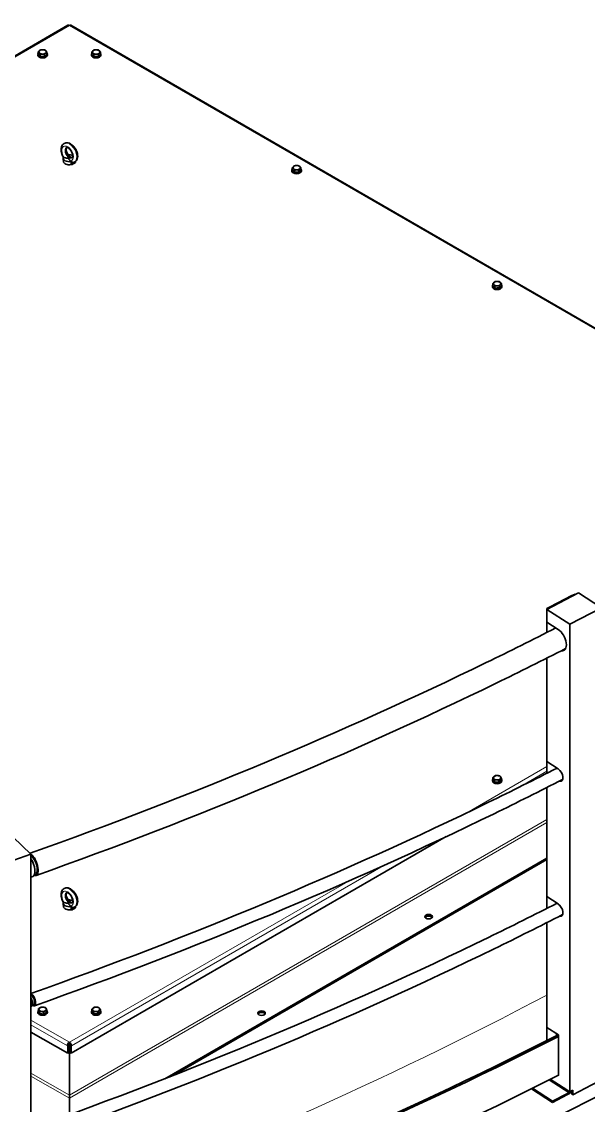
# Model space of a CAD drawing. Header units: millimetres. Extents: x 0 to 42050, y 0 to 29700.
# Drawn here: x 28221 to 28701, y 11190 to 12107 of the extents above; entities that cross this region are included whole.
import ezdxf

# ---------------------------------------------------------------- set-up
doc = ezdxf.new("R2010")
doc.units = ezdxf.units.MM
doc.header["$LTSCALE"] = 50
doc.layers.add('P_Cable Ducts (CD)', color=30, linetype='Continuous', lineweight=18, true_color=0xff7f00)
doc.layers.add('Visible', color=7, linetype='Continuous', lineweight=35)
doc.layers.add('Visible Narrow', color=7, linetype='Continuous', lineweight=18)

msp = doc.modelspace()

# ---------------------------------------------------------------- linework, layer by layer
at = {"layer": 'P_Cable Ducts (CD)'}
msp.add_ellipse((26533.74, 12641.74), major_axis=(-3134.57, 43.29), ratio=0.582576, start_param=2.150291, end_param=2.326745, dxfattribs=at)
at = {"layer": 'Visible'}
for p, q in [((28260.43, 12103.67), (27515.42, 11673.54)), ((28911.67, 11729.06), (28262.83, 12103.67)), ((28235, 12078.4), (28235, 12079.06)), ((28235.34, 12081.25), (28235.34, 12079.51)), ((28236.06, 12078.53), (28235.34, 12079.51)), ((28236.79, 12077.55), (28236.06, 12078.53)), ((28236.79, 12079.29), (28236.79, 12077.55)), ((28238.62, 12077.42), (28236.79, 12077.55)), ((28240.46, 12077.29), (28238.62, 12077.42)), ((28240.46, 12079.04), (28240.46, 12077.29)), ((28241.56, 12078.14), (28240.46, 12077.29)), ((28242.67, 12079), (28241.56, 12078.14)), ((28242.67, 12080.74), (28242.67, 12079)), ((28243, 12078.4), (28243, 12079.06)), ((28280.26, 12078.4), (28280.26, 12079.06)), ((28280.56, 12080.98), (28280.56, 12079.23)), ((28281.5, 12078.31), (28280.56, 12079.23)), ((28282.44, 12077.39), (28281.5, 12078.31)), ((28282.44, 12079.14), (28282.44, 12077.39)), ((28284.29, 12077.4), (28282.44, 12077.39)), ((28286.14, 12077.41), (28284.29, 12077.4)), ((28286.14, 12079.16), (28286.14, 12077.41)), ((28287.05, 12078.34), (28286.14, 12077.41)), ((28287.95, 12079.27), (28287.05, 12078.34)), ((28287.95, 12081.02), (28287.95, 12079.27)), ((28288.26, 12078.4), (28288.26, 12079.06)), ((28257.17, 12003.75), (28257.1, 12003.71)), ((28256.47, 11993.08), (28256.4, 11989.65)), ((28262.57, 11992.19), (28262.57, 11992.19)), ((28256.63, 11989.52), (28256.4, 11989.65)), ((28256.63, 11991.2), (28256.63, 11988.59)), ((28263.47, 11985.57), (28263.04, 11985.82)), ((28263.47, 11985.57), (28263.54, 11989)), ((28263.47, 11985.57), (28266.86, 11987.53)), ((28266.34, 11988.26), (28265.92, 11988.02)), ((28266.86, 11987.53), (28266.84, 11988.6)), ((28450.27, 11983), (28450.27, 11981.25)), ((28457.66, 11983.04), (28457.66, 11981.29)), ((28449.97, 11980.42), (28449.97, 11981.08)), ((28451.21, 11980.33), (28450.27, 11981.25)), ((28452.15, 11979.41), (28451.21, 11980.33)), ((28452.15, 11981.16), (28452.15, 11979.41)), ((28454, 11979.43), (28452.15, 11979.41)), ((28455.84, 11979.44), (28454, 11979.43)), ((28455.84, 11981.18), (28455.84, 11979.44)), ((28456.75, 11980.36), (28455.84, 11979.44)), ((28457.66, 11981.29), (28456.75, 11980.36)), ((28457.97, 11980.42), (28457.97, 11981.08)), ((28619.67, 11882.44), (28619.67, 11883.1)), ((28619.98, 11885.02), (28619.98, 11883.27)), ((28620.91, 11882.35), (28619.98, 11883.27)), ((28621.85, 11881.44), (28620.91, 11882.35)), ((28621.85, 11883.18), (28621.85, 11881.44)), ((28623.7, 11881.45), (28621.85, 11881.44)), ((28625.55, 11881.46), (28623.7, 11881.45)), ((28625.55, 11883.2), (28625.55, 11881.46)), ((28626.46, 11882.38), (28625.55, 11881.46)), ((28627.37, 11883.31), (28626.46, 11882.38)), ((28627.37, 11885.06), (28627.37, 11883.31)), ((28627.67, 11882.44), (28627.67, 11883.1)), ((28665.64, 11609.59), (28692.48, 11623.43)), ((28686.98, 11621.16), (28668.48, 11611.62)), ((28686.98, 11621.16), (28689.66, 11622.55)), ((28690.15, 11622.23), (28689.66, 11622.55)), ((28692.48, 11623.43), (28711.94, 11610.86)), ((28665.64, 11609.59), (28685.09, 11597.01)), ((28665.64, 11598.81), (28665.64, 11609.59)), ((28668.48, 11611.62), (28665.8, 11610.24)), ((28666.29, 11609.92), (28665.8, 11610.24)), ((28665.8, 11610.24), (28665.8, 11609.67)), ((28711.94, 11610.86), (28685.09, 11597.01)), ((28665.64, 11598.81), (28675.37, 11592.52)), ((28665.8, 11598.71), (28665.8, 11590.04)), ((28685.09, 11201.5), (28685.09, 11597.01)), ((28665.64, 11480.91), (28665.64, 11568.3)), ((28665.64, 11480.91), (28675.37, 11474.62)), ((28665.8, 11480.8), (28665.8, 11471.19)), ((28665.64, 11471.11), (28666.53, 11471.57)), ((28665.64, 11470.85), (28665.64, 11471.11)), ((28665.86, 11470.96), (28665.64, 11471.11)), ((28666.53, 11471.57), (28666.77, 11471.42)), ((28619.67, 11464.4), (28619.67, 11465.05)), ((28620, 11467.25), (28620, 11465.5)), ((28620.73, 11464.52), (28620, 11465.5)), ((28621.45, 11463.54), (28620.73, 11464.52)), ((28621.45, 11465.29), (28621.45, 11463.54)), ((28623.29, 11463.41), (28621.45, 11463.54)), ((28625.12, 11463.28), (28623.29, 11463.41)), ((28625.12, 11465.03), (28625.12, 11463.28)), ((28626.23, 11464.14), (28625.12, 11463.28)), ((28627.34, 11464.99), (28626.23, 11464.14)), ((28627.34, 11466.74), (28627.34, 11464.99)), ((28627.67, 11464.4), (28627.67, 11465.05)), ((28665.64, 11366.6), (28665.64, 11458.79)), ((28214.04, 11416.99), (28229.13, 11402.56)), ((28580.53, 11417.28), (28263.08, 11234)), ((28229.13, 11402.56), (28198.31, 11391.82)), ((28229.13, 11007.05), (28229.13, 11402.56)), ((28342.34, 11212.48), (28665.64, 11399.14)), ((28349.35, 11215.22), (28665.64, 11397.83)), ((28233.73, 11386.48), (28233.49, 11386.16)), ((28233.38, 11386.02), (28233.58, 11386.09)), ((28257.1, 11373.37), (28257.17, 11373.42)), ((28256.4, 11359.31), (28256.47, 11362.75)), ((28256.63, 11359.18), (28256.4, 11359.31)), ((28256.63, 11360.87), (28256.63, 11358.25)), ((28262.57, 11361.85), (28262.57, 11361.85)), ((28665.64, 11366.6), (28675.37, 11360.31)), ((28665.8, 11366.49), (28665.8, 11356.88)), ((28263.47, 11355.23), (28263.04, 11355.48)), ((28263.47, 11355.23), (28263.54, 11358.66)), ((28263.47, 11355.23), (28266.86, 11357.19)), ((28265.92, 11357.69), (28266.34, 11357.93)), ((28266.84, 11358.27), (28266.86, 11357.19)), ((28665.64, 11356.8), (28666.53, 11357.26)), ((28665.86, 11356.65), (28665.64, 11356.8)), ((28665.64, 11356.54), (28665.64, 11356.8)), ((28666.53, 11357.26), (28666.77, 11357.11)), ((28665.64, 11255.88), (28665.64, 11344.48)), ((28229.13, 11283.36), (28229.18, 11283.38)), ((28229.2, 11283.27), (28229.13, 11283.28)), ((28231.94, 11275.56), (28231.48, 11275.05)), ((28231.78, 11275.39), (28231.99, 11275.46)), ((28235, 11268.44), (28235, 11269.09)), ((28235.47, 11271.66), (28235.47, 11269.92)), ((28235.89, 11268.88), (28235.47, 11269.92)), ((28236.3, 11267.84), (28235.89, 11268.88)), ((28236.3, 11269.58), (28236.3, 11267.84)), ((28238.06, 11267.52), (28236.3, 11267.84)), ((28239.83, 11267.21), (28238.06, 11267.52)), ((28239.83, 11268.95), (28239.83, 11267.21)), ((28241.18, 11267.93), (28239.83, 11267.21)), ((28242.54, 11268.66), (28241.18, 11267.93)), ((28242.54, 11270.41), (28242.54, 11268.66)), ((28243, 11268.44), (28243, 11269.09)), ((28280.26, 11268.44), (28280.26, 11269.09)), ((28280.59, 11271.29), (28280.59, 11269.54)), ((28281.32, 11268.56), (28280.59, 11269.54)), ((28282.04, 11267.58), (28281.32, 11268.56)), ((28282.04, 11269.33), (28282.04, 11267.58)), ((28283.88, 11267.45), (28282.04, 11267.58)), ((28285.71, 11267.33), (28283.88, 11267.45)), ((28285.71, 11269.07), (28285.71, 11267.33)), ((28286.82, 11268.18), (28285.71, 11267.33)), ((28287.93, 11269.03), (28286.82, 11268.18)), ((28287.93, 11270.78), (28287.93, 11269.03)), ((28288.26, 11268.44), (28288.26, 11269.09)), ((28260.18, 11234), (28229.13, 11251.93)), ((28665.64, 11255.88), (28675.5, 11249.51)), ((28665.8, 11255.78), (28665.8, 11244.83)), ((28673.79, 11248.89), (28673.79, 11250.61)), ((28674.69, 11250.03), (28674.69, 11249.35)), ((28675.5, 11249.51), (28675.5, 11215.22)), ((28260.78, 11240.84), (28259.94, 11240.35)), ((28259.94, 11240.35), (28260.18, 11240.21)), ((28261.03, 11240.7), (28260.18, 11240.21)), ((28260.18, 11240.21), (28260.18, 11234)), ((28260.78, 11240.84), (28261.03, 11240.7)), ((28261.03, 11240.7), (28261.03, 11234.49)), ((28261.63, 11241.65), (28261.19, 11241.91)), ((28261.63, 11242.31), (28261.63, 11243.29)), ((28261.63, 11242.31), (28261.63, 11241.65)), ((28261.63, 11241.65), (28261.63, 11242.31)), ((28262.08, 11241.91), (28261.63, 11241.65)), ((28261.63, 11241.66), (28261.63, 11198.54)), ((28261.64, 11198.54), (28261.64, 11241.66)), ((28262.48, 11240.84), (28262.23, 11240.7)), ((28262.23, 11240.7), (28262.23, 11234.49)), ((28262.23, 11240.7), (28263.08, 11240.21)), ((28262.48, 11240.84), (28263.33, 11240.35)), ((28263.08, 11240.21), (28263.33, 11240.35)), ((28263.08, 11234), (28263.08, 11240.21)), ((28261.03, 11234.49), (28260.18, 11234)), ((28262.23, 11234.49), (28263.08, 11234)), ((28682.7, 11203.05), (28668.7, 11212.1)), ((28675.5, 11215.22), (28675.2, 11215.41)), ((28652.63, 11204), (28670.43, 11192.5)), ((28653.49, 11204.43), (28670.43, 11193.48)), ((28667.65, 11211.57), (28684.45, 11200.71)), ((28682.7, 11203.05), (28685.09, 11201.5)), ((28687.78, 11198.97), (28709.25, 11210.05)), ((28261.63, 11195.93), (28261.63, 11182.02)), ((28261.63, 11182.02), (28261.64, 11195.93)), ((28670.43, 11193.48), (28682.66, 11199.79)), ((28670.43, 11192.5), (28682.66, 11198.81)), ((28682.66, 11199.79), (28684.45, 11200.71)), ((28682.66, 11198.81), (28685.35, 11200.19)), ((28684.45, 11201.92), (28684.45, 11200.71)), ((28687.78, 11202.89), (28685.09, 11201.5)), ((28685.35, 11201.63), (28685.35, 11200.19)), ((28686.98, 11202.48), (28686.98, 11199.49)), ((28687.78, 11198.97), (28686.98, 11199.49)), ((28687.78, 11202.89), (28687.78, 11198.97)), ((28670.43, 11193.48), (28670.43, 11192.5))]:
    msp.add_line(p, q, dxfattribs=at)
at = {"layer": 'Visible', "color": 9, "true_color": 0xc0c0c0}
for centre, major_axis, start_param, end_param in [((26536.67, 12505.05), (-3300, 0), 6.086634, 9.623125), ((26536.67, 12505.05), (3260, 0), 4.917913, 6.283185), ((26536.67, 12601.39), (3260, 0), 5.324236, 5.671338)]:
    msp.add_ellipse(centre, major_axis=major_axis, ratio=0.57735, start_param=start_param, end_param=end_param, dxfattribs=at)
at = {"layer": 'Visible'}
for centre, major_axis, ratio, start_param, end_param in [((28261.63, 12101.59), (-1.2, 2.08), 0.57735, 5.497787, 6.283185), ((28261.63, 12101.59), (1.2, 2.08), 0.57735, 0, 0.785398), ((28239, 12081.15), (3.2, 0), 0.57735, 1.450713, 2.49791), ((28239, 12079.06), (4, 0), 0.57735, 2.731561, 6.693217), ((28239, 12078.4), (4, 0), 0.57735, 3.141593, 6.283185), ((28239, 12081.15), (-3.2, 0), 0.57735, 5.639503, 6.6867), ((28239, 12079.06), (-3.2, 0), 0.57735, 0.113896, 0.693134), ((28239, 12081.15), (-3.2, 0), 0.57735, 0.403515, 1.450713), ((28239, 12079.06), (-3.2, 0), 0.57735, 0.987671, 1.913755), ((28239, 12081.15), (-3.2, 0), 0.57735, 1.450713, 2.49791), ((28239, 12081.15), (3.2, 0), 0.57735, 0.403515, 1.450713), ((28239, 12079.06), (3.2, 0), 0.57735, 5.280777, 5.998228), ((28239, 12081.15), (3.2, 0), 0.57735, 5.639503, 6.6867), ((28284.26, 12079.06), (4, 0), 0.57735, 2.748474, 6.676304), ((28284.26, 12078.4), (4, 0), 0.57735, 3.141593, 6.283185), ((28284.26, 12081.15), (-3.2, 0), 0.57735, 5.769052, 6.816249), ((28284.26, 12079.06), (-3.2, 0), 0.57735, 0.203242, 0.862886), ((28284.26, 12081.15), (3.2, 0), 0.57735, 1.580262, 2.627459), ((28284.26, 12081.15), (-3.2, 0), 0.57735, 0.533064, 1.580262), ((28284.26, 12079.06), (-3.2, 0), 0.57735, 1.115523, 2.045), ((28284.26, 12081.15), (3.2, 0), 0.57735, 0.533064, 1.580262), ((28284.26, 12081.15), (-3.2, 0), 0.57735, 1.580262, 2.627459), ((28284.26, 12079.06), (3.2, 0), 0.57735, 5.444641, 6.093462), ((28284.26, 12081.15), (3.2, 0), 0.57735, 5.769052, 6.816249), ((28261.63, 11991.2), (-5, 0), 0.57735, 5.980321, 8.156846), ((28261.63, 11991.2), (5, 0), 0.57735, 0.97411, 1.747249), ((28261.63, 11988.59), (-5, 0), 0.57735, 0, 1.85554), ((28261.63, 12067.09), (-3.49, -165.61), 0.021601, 1.058271, 1.076392), ((28453.97, 11983.17), (-3.2, 0), 0.57735, 5.769052, 6.816249), ((28453.97, 11983.17), (3.2, 0), 0.57735, 1.580262, 2.627459), ((28453.97, 11983.17), (-3.2, 0), 0.57735, 0.533064, 1.580262), ((28453.97, 11983.17), (3.2, 0), 0.57735, 0.533064, 1.580262), ((28453.97, 11983.17), (-3.2, 0), 0.57735, 1.580262, 2.627459), ((28453.97, 11983.17), (3.2, 0), 0.57735, 5.769052, 6.816249), ((28453.97, 11981.08), (4, 0), 0.57735, 2.748474, 6.676304), ((28453.97, 11980.42), (4, 0), 0.57735, 3.141593, 6.283185), ((28453.97, 11981.08), (-3.2, 0), 0.57735, 0.203242, 0.862886), ((28453.97, 11981.08), (-3.2, 0), 0.57735, 1.115523, 2.045), ((28453.97, 11981.08), (3.2, 0), 0.57735, 5.444641, 6.093462), ((28623.67, 11883.1), (4, 0), 0.57735, 2.748474, 6.676304), ((28623.67, 11882.44), (4, 0), 0.57735, 3.141593, 6.283185), ((28623.67, 11885.19), (-3.2, 0), 0.57735, 5.769052, 6.816249), ((28623.67, 11883.1), (-3.2, 0), 0.57735, 0.203242, 0.862886), ((28623.67, 11885.19), (3.2, 0), 0.57735, 1.580262, 2.627459), ((28623.67, 11885.19), (-3.2, 0), 0.57735, 0.533064, 1.580262), ((28623.67, 11883.1), (-3.2, 0), 0.57735, 1.115523, 2.045), ((28623.67, 11885.19), (3.2, 0), 0.57735, 0.533064, 1.580262), ((28623.67, 11885.19), (-3.2, 0), 0.57735, 1.580262, 2.627459), ((28623.67, 11883.1), (3.2, 0), 0.57735, 5.444641, 6.093462), ((28623.67, 11885.19), (3.2, 0), 0.57735, 5.769052, 6.816249), ((28677.39, 11584.46), (-4.77, 9.24), 0.544024, 6.174625, 6.458523), ((28678.29, 11584.92), (-4.77, 9.24), 0.544024, 0.089099, 0.177578), ((28675.37, 11584.03), (4.77, -9.24), 0.544024, 5.892211, 8.665933), ((28676.26, 11584.49), (4.77, -9.24), 0.544024, 5.8935, 6.194086), ((28677.39, 11584.46), (4.77, -9.24), 0.544024, 5.772215, 5.897337), ((28678.29, 11584.92), (4.77, -9.24), 0.544024, 5.773135, 5.91395), ((28623.67, 11467.14), (3.2, 0), 0.57735, 1.450713, 2.49791), ((28623.67, 11467.14), (3.2, 0), 0.57735, 0.403515, 1.450713), ((28677.39, 11470.15), (-2.75, 5.33), 0.544024, 0.109295, 0.118392), ((28675.37, 11469.72), (2.75, -5.33), 0.544024, 5.809197, 8.665933), ((28623.67, 11465.05), (4, 0), 0.57735, 2.731561, 6.693217), ((28623.67, 11464.4), (4, 0), 0.57735, 3.141593, 6.283185), ((28623.67, 11467.14), (-3.2, 0), 0.57735, 5.639503, 6.6867), ((28623.67, 11465.05), (-3.2, 0), 0.57735, 0.113896, 0.693134), ((28623.67, 11467.14), (-3.2, 0), 0.57735, 0.403515, 1.450713), ((28623.67, 11465.05), (-3.2, 0), 0.57735, 0.987671, 1.913755), ((28623.67, 11467.14), (-3.2, 0), 0.57735, 1.450713, 2.49791), ((28623.67, 11465.05), (3.2, 0), 0.57735, 5.280777, 5.998228), ((28623.67, 11467.14), (3.2, 0), 0.57735, 5.639503, 6.6867), ((28676.26, 11470.18), (2.75, -5.33), 0.544024, 5.810989, 6.128333), ((28677.39, 11470.15), (-2.75, 5.33), 0.544024, 2.496791, 2.678527), ((28678.29, 11470.61), (2.75, -5.33), 0.544024, 5.639612, 5.703528), ((28230.18, 11393.59), (3.24, -9.1), 0.428094, 5.924777, 8.940054), ((28230.18, 11393.59), (2.8, -7.88), 0.428094, 0.061116, 2.689854), ((28230.18, 11393.59), (2.74, -7.73), 0.427793, 0.278145, 2.694966), ((28227.45, 11392.62), (3.23, -9.1), 0.427405, 0, 2.110519), ((28261.63, 11360.87), (-5, 0), 0.57735, 5.980321, 8.156846), ((28261.63, 11360.87), (5, 0), 0.57735, 0.97411, 1.747249), ((28677.39, 11355.84), (-2.75, 5.33), 0.544024, 0.109295, 0.118392), ((28675.37, 11355.41), (2.75, -5.33), 0.544024, 5.809197, 8.665933), ((28261.63, 11358.25), (-5, 0), 0.57735, 0, 1.85554), ((28261.63, 11436.76), (3.49, 165.61), 0.021601, 4.199864, 4.217985), ((28565.69, 11348.29), (3.2, 0), 0.57735, 0.361367, 2.780226), ((28676.26, 11355.87), (2.75, -5.33), 0.544024, 5.810989, 6.128333), ((28677.39, 11355.84), (-2.75, 5.33), 0.544024, 2.496791, 2.678527), ((28678.29, 11356.3), (2.75, -5.33), 0.544024, 5.639612, 5.703528), ((28230.18, 11279.28), (1.8, -5.07), 0.428094, 5.77304, 9.112156), ((28230.18, 11279.28), (-1.45, 4.07), 0.428094, 3.135733, 6.070853), ((28227.45, 11278.31), (1.8, -5.07), 0.427405, 0, 1.810341), ((28230.18, 11279.28), (-1.41, 3.96), 0.427793, 3.372683, 6.052095), ((28239, 11269.09), (4, 0), 0.57735, 2.652608, 6.77217), ((28239, 11268.44), (4, 0), 0.57735, 3.141593, 6.283185), ((28239, 11271.18), (-3.2, 0), 0.57735, 5.460718, 6.507915), ((28239, 11269.09), (-3.2, 0), 0.57735, 0.006878, 0.442582), ((28239, 11271.18), (-3.2, 0), 0.57735, 0.22473, 1.271927), ((28239, 11269.09), (-3.2, 0), 0.57735, 0.817781, 1.726074), ((28239, 11271.18), (3.2, 0), 0.57735, 1.271927, 2.319125), ((28239, 11271.18), (-3.2, 0), 0.57735, 1.271927, 2.319125), ((28239, 11271.18), (3.2, 0), 0.57735, 0.22473, 1.271927), ((28239, 11269.09), (-3.2, 0), 0.57735, 1.922246, 2.716004), ((28239, 11271.18), (3.2, 0), 0.57735, 5.460718, 6.507915), ((28284.26, 11269.09), (4, 0), 0.57735, 2.731561, 6.693217), ((28284.26, 11268.44), (4, 0), 0.57735, 3.141593, 6.283185), ((28284.26, 11271.18), (-3.2, 0), 0.57735, 5.639503, 6.6867), ((28284.26, 11269.09), (-3.2, 0), 0.57735, 0.113896, 0.693134), ((28284.26, 11271.18), (-3.2, 0), 0.57735, 0.403515, 1.450713), ((28284.26, 11271.18), (3.2, 0), 0.57735, 1.450713, 2.49791), ((28284.26, 11269.09), (-3.2, 0), 0.57735, 0.987671, 1.913755), ((28284.26, 11271.18), (-3.2, 0), 0.57735, 1.450713, 2.49791), ((28284.26, 11271.18), (3.2, 0), 0.57735, 0.403515, 1.450713), ((28284.26, 11269.09), (3.2, 0), 0.57735, 5.280777, 5.998228), ((28284.26, 11271.18), (3.2, 0), 0.57735, 5.639503, 6.6867), ((28424.27, 11266.64), (3.2, 0), 0.57735, 0.361367, 2.780226), ((26536.67, 12645.48), (3227.8, 0), 0.57735, 5.266401, 5.436619), ((26536.67, 12645.48), (3229.8, 0), 0.57735, 5.266401, 5.436163), ((28261.63, 11241.33), (-1.2, -2.08), 0.57735, 3.926991, 5.497787), ((28261.63, 11241.33), (-0.6, -1.04), 0.57735, 3.926991, 5.497787), ((28261.63, 11241.33), (-1.2, 2.08), 0.57735, 3.926991, 5.497787), ((28261.63, 11241.33), (0.6, -1.04), 0.57735, 0.785398, 2.356194), ((26536.67, 12612.82), (3229.8, 0), 0.57735, 5.266401, 5.436163), ((28261.63, 11197.23), (0, -1.85), 0.000098, 3.927036, 5.497833), ((28261.64, 11197.23), (0, 1.85), 0.000098, 3.926934, 5.497731)]:
    msp.add_ellipse(centre, major_axis=major_axis, ratio=ratio, start_param=start_param, end_param=end_param, dxfattribs=at)
for centre in [(28565.69, 11349.6), (28424.27, 11267.95)]:
    msp.add_ellipse(centre, major_axis=(3.2, 0), ratio=0.57735, dxfattribs=at)
for points, weights in [([(28239.39, 12082.98), (28238.54, 12083.04), (28237.55, 12082.96)], [1, 1.03814443452, 1.0003653387]), ([(28236.45, 12082.26), (28235.93, 12081.86), (28235.34, 12081.25)], [1, 1.03814443452, 1.0003653387]), ([(28235.34, 12081.25), (28235.73, 12080.88), (28236.06, 12080.42)], [1.0003653387, 1.03814443452, 1]), ([(28236.06, 12080.42), (28236.4, 12079.97), (28236.79, 12079.29)], [1, 1.03814443452, 1.0003653387]), ([(28237.55, 12082.96), (28236.96, 12082.65), (28236.45, 12082.26)], [1.0003653387, 1.03814443452, 1]), ([(28236.79, 12079.29), (28237.77, 12079.37), (28238.62, 12079.31)], [1.0003653387, 1.03814443452, 1]), ([(28238.62, 12079.31), (28239.47, 12079.25), (28240.46, 12079.04)], [1, 1.03814443452, 1.0003653387]), ([(28241.22, 12082.71), (28240.24, 12082.92), (28239.39, 12082.98)], [1.0003653387, 1.03814443452, 1]), ([(28240.46, 12079.04), (28241.05, 12079.64), (28241.56, 12080.04)], [1.0003653387, 1.03814443452, 1]), ([(28241.95, 12081.87), (28241.61, 12082.33), (28241.22, 12082.71)], [1, 1.03814443452, 1.0003653387]), ([(28241.56, 12080.04), (28242.08, 12080.43), (28242.67, 12080.74)], [1, 1.03814443452, 1.0003653387]), ([(28242.67, 12080.74), (28242.28, 12081.42), (28241.95, 12081.87)], [1.0003653387, 1.03814443452, 1]), ([(28281.47, 12082.05), (28281.05, 12081.62), (28280.56, 12080.98)], [1, 1.03814443452, 1.0003653387]), ([(28280.56, 12080.98), (28281.07, 12080.63), (28281.5, 12080.21)], [1.0003653387, 1.03814443452, 1]), ([(28282.38, 12082.84), (28281.9, 12082.49), (28281.47, 12082.05)], [1.0003653387, 1.03814443452, 1]), ([(28281.5, 12080.21), (28281.94, 12079.78), (28282.44, 12079.14)], [1, 1.03814443452, 1.0003653387]), ([(28284.23, 12082.99), (28283.37, 12082.99), (28282.38, 12082.84)], [1, 1.03814443452, 1.0003653387]), ([(28282.44, 12079.14), (28283.43, 12079.29), (28284.29, 12079.3)], [1.0003653387, 1.03814443452, 1]), ([(28286.08, 12082.86), (28285.09, 12083), (28284.23, 12082.99)], [1.0003653387, 1.03814443452, 1]), ([(28284.29, 12079.3), (28285.15, 12079.3), (28286.14, 12079.16)], [1, 1.03814443452, 1.0003653387]), ([(28287.02, 12082.09), (28286.58, 12082.51), (28286.08, 12082.86)], [1, 1.03814443452, 1.0003653387]), ([(28286.14, 12079.16), (28286.62, 12079.81), (28287.05, 12080.24)], [1.0003653387, 1.03814443452, 1]), ([(28287.95, 12081.02), (28287.45, 12081.66), (28287.02, 12082.09)], [1.0003653387, 1.03814443452, 1]), ([(28287.05, 12080.24), (28287.47, 12080.67), (28287.95, 12081.02)], [1, 1.03814443452, 1.0003653387]), ([(28256.86, 11992.06), (28257.04, 11991.99), (28257.21, 11991.92)], [1, 1.03210525676, 1.06244661735]), ([(28262.78, 11988.7), (28262.94, 11988.58), (28263.12, 11988.45)], [1.06244661735, 1.03210525676, 1]), ([(28451.18, 11984.08), (28450.76, 11983.64), (28450.27, 11983)], [1, 1.03814443452, 1.0003653387]), ([(28450.27, 11983), (28450.77, 11982.65), (28451.21, 11982.23)], [1.0003653387, 1.03814443452, 1]), ([(28452.09, 11984.86), (28451.6, 11984.51), (28451.18, 11984.08)], [1.0003653387, 1.03814443452, 1]), ([(28451.21, 11982.23), (28451.65, 11981.8), (28452.15, 11981.16)], [1, 1.03814443452, 1.0003653387]), ([(28453.94, 11985.01), (28453.08, 11985.01), (28452.09, 11984.86)], [1, 1.03814443452, 1.0003653387]), ([(28455.78, 11984.88), (28454.79, 11985.02), (28453.94, 11985.01)], [1.0003653387, 1.03814443452, 1]), ([(28456.72, 11984.11), (28456.29, 11984.53), (28455.78, 11984.88)], [1, 1.03814443452, 1.0003653387]), ([(28455.84, 11981.18), (28456.33, 11981.83), (28456.75, 11982.26)], [1.0003653387, 1.03814443452, 1]), ([(28457.66, 11983.04), (28457.16, 11983.68), (28456.72, 11984.11)], [1.0003653387, 1.03814443452, 1]), ([(28456.75, 11982.26), (28457.17, 11982.69), (28457.66, 11983.04)], [1, 1.03814443452, 1.0003653387]), ([(28452.15, 11981.16), (28453.14, 11981.31), (28454, 11981.32)], [1.0003653387, 1.03814443452, 1]), ([(28454, 11981.32), (28454.85, 11981.32), (28455.84, 11981.18)], [1, 1.03814443452, 1.0003653387]), ([(28620.88, 11886.1), (28620.46, 11885.66), (28619.98, 11885.02)], [1, 1.03814443452, 1.0003653387]), ([(28619.98, 11885.02), (28620.48, 11884.67), (28620.91, 11884.25)], [1.0003653387, 1.03814443452, 1]), ([(28621.79, 11886.88), (28621.31, 11886.53), (28620.88, 11886.1)], [1.0003653387, 1.03814443452, 1]), ([(28620.91, 11884.25), (28621.35, 11883.82), (28621.85, 11883.18)], [1, 1.03814443452, 1.0003653387]), ([(28623.64, 11887.03), (28622.78, 11887.03), (28621.79, 11886.88)], [1, 1.03814443452, 1.0003653387]), ([(28621.85, 11883.18), (28622.84, 11883.34), (28623.7, 11883.34)], [1.0003653387, 1.03814443452, 1]), ([(28625.49, 11886.9), (28624.5, 11887.04), (28623.64, 11887.03)], [1.0003653387, 1.03814443452, 1]), ([(28623.7, 11883.34), (28624.56, 11883.34), (28625.55, 11883.2)], [1, 1.03814443452, 1.0003653387]), ([(28626.43, 11886.13), (28625.99, 11886.55), (28625.49, 11886.9)], [1, 1.03814443452, 1.0003653387]), ([(28625.55, 11883.2), (28626.04, 11883.85), (28626.46, 11884.28)], [1.0003653387, 1.03814443452, 1]), ([(28627.37, 11885.06), (28626.86, 11885.7), (28626.43, 11886.13)], [1.0003653387, 1.03814443452, 1]), ([(28626.46, 11884.28), (28626.88, 11884.71), (28627.37, 11885.06)], [1, 1.03814443452, 1.0003653387]), ([(28622.22, 11468.96), (28621.63, 11468.65), (28621.11, 11468.25)], [1.0003653387, 1.03814443452, 1]), ([(28624.05, 11468.98), (28623.2, 11469.03), (28622.22, 11468.96)], [1, 1.03814443452, 1.0003653387]), ([(28625.89, 11468.7), (28624.91, 11468.92), (28624.05, 11468.98)], [1.0003653387, 1.03814443452, 1]), ([(28621.11, 11468.25), (28620.6, 11467.85), (28620, 11467.25)], [1, 1.03814443452, 1.0003653387]), ([(28620, 11467.25), (28620.39, 11466.87), (28620.73, 11466.42)], [1.0003653387, 1.03814443452, 1]), ([(28620.73, 11466.42), (28621.06, 11465.96), (28621.45, 11465.29)], [1, 1.03814443452, 1.0003653387]), ([(28621.45, 11465.29), (28622.44, 11465.37), (28623.29, 11465.31)], [1.0003653387, 1.03814443452, 1]), ([(28623.29, 11465.31), (28624.14, 11465.25), (28625.12, 11465.03)], [1, 1.03814443452, 1.0003653387]), ([(28625.12, 11465.03), (28625.72, 11465.64), (28626.23, 11466.03)], [1.0003653387, 1.03814443452, 1]), ([(28626.61, 11467.87), (28626.28, 11468.32), (28625.89, 11468.7)], [1, 1.03814443452, 1.0003653387]), ([(28626.23, 11466.03), (28626.75, 11466.43), (28627.34, 11466.74)], [1, 1.03814443452, 1.0003653387]), ([(28627.34, 11466.74), (28626.95, 11467.41), (28626.61, 11467.87)], [1.0003653387, 1.03814443452, 1]), ([(28256.86, 11361.73), (28257.04, 11361.65), (28257.21, 11361.58)], [1, 1.03210525676, 1.06244661735]), ([(28262.78, 11358.36), (28262.94, 11358.24), (28263.12, 11358.11)], [1.06244661735, 1.03210525676, 1]), ([(28236.83, 11272.54), (28236.2, 11272.2), (28235.47, 11271.66)], [1, 1.03814443452, 1.0003653387]), ([(28235.47, 11271.66), (28235.69, 11271.25), (28235.89, 11270.77)], [1.0003653387, 1.03814443452, 1]), ([(28235.89, 11270.77), (28236.08, 11270.29), (28236.3, 11269.58)], [1, 1.03814443452, 1.0003653387]), ([(28236.3, 11269.58), (28237.24, 11269.56), (28238.06, 11269.42)], [1.0003653387, 1.03814443452, 1]), ([(28238.18, 11273.11), (28237.46, 11272.87), (28236.83, 11272.54)], [1.0003653387, 1.03814443452, 1]), ([(28238.06, 11269.42), (28238.88, 11269.27), (28239.83, 11268.95)], [1, 1.03814443452, 1.0003653387]), ([(28239.95, 11272.95), (28239.13, 11273.09), (28238.18, 11273.11)], [1, 1.03814443452, 1.0003653387]), ([(28239.83, 11268.95), (28240.55, 11269.49), (28241.18, 11269.83)], [1.0003653387, 1.03814443452, 1]), ([(28241.71, 11272.49), (28240.77, 11272.8), (28239.95, 11272.95)], [1.0003653387, 1.03814443452, 1]), ([(28241.18, 11269.83), (28241.81, 11270.16), (28242.54, 11270.41)], [1, 1.03814443452, 1.0003653387]), ([(28242.12, 11271.59), (28241.93, 11272.08), (28241.71, 11272.49)], [1, 1.03814443452, 1.0003653387]), ([(28242.54, 11270.41), (28242.32, 11271.11), (28242.12, 11271.59)], [1.0003653387, 1.03814443452, 1]), ([(28281.7, 11272.29), (28281.19, 11271.89), (28280.59, 11271.29)], [1, 1.03814443452, 1.0003653387]), ([(28280.59, 11271.29), (28280.98, 11270.91), (28281.32, 11270.46)], [1.0003653387, 1.03814443452, 1]), ([(28281.32, 11270.46), (28281.65, 11270), (28282.04, 11269.33)], [1, 1.03814443452, 1.0003653387]), ([(28282.81, 11273), (28282.21, 11272.69), (28281.7, 11272.29)], [1.0003653387, 1.03814443452, 1]), ([(28282.04, 11269.33), (28283.03, 11269.41), (28283.88, 11269.35)], [1.0003653387, 1.03814443452, 1]), ([(28284.64, 11273.02), (28283.79, 11273.08), (28282.81, 11273)], [1, 1.03814443452, 1.0003653387]), ([(28283.88, 11269.35), (28284.73, 11269.29), (28285.71, 11269.07)], [1, 1.03814443452, 1.0003653387]), ([(28286.48, 11272.74), (28285.49, 11272.96), (28284.64, 11273.02)], [1.0003653387, 1.03814443452, 1]), ([(28285.71, 11269.07), (28286.3, 11269.68), (28286.82, 11270.07)], [1.0003653387, 1.03814443452, 1]), ([(28287.2, 11271.91), (28286.87, 11272.36), (28286.48, 11272.74)], [1, 1.03814443452, 1.0003653387]), ([(28286.82, 11270.07), (28287.33, 11270.47), (28287.93, 11270.78)], [1, 1.03814443452, 1.0003653387]), ([(28287.93, 11270.78), (28287.54, 11271.45), (28287.2, 11271.91)], [1.0003653387, 1.03814443452, 1])]:
    msp.add_rational_spline(points, weights, degree=2, dxfattribs=at)
for points, knots in [([(28257.1, 12003.71), (28256.58, 12003.41), (28256.13, 12003.01), (28255.38, 12002.04), (28255.09, 12001.46), (28254.66, 12000.12), (28254.55, 11999.34), (28254.56, 11997.68), (28254.69, 11996.8), (28255.14, 11995.06), (28255.47, 11994.19), (28256.06, 11993.01), (28256.25, 11992.67), (28256.46, 11992.34)], [0.785398, 0.785398, 0.785398, 0.785398, 1.022142, 1.022142, 1.283671, 1.283671, 1.601277, 1.601277, 1.941198, 1.941198, 2.281119, 2.281119, 2.424458, 2.424458, 2.424458, 2.424458]), ([(28257.17, 12003.75), (28257.66, 12004.04), (28258.21, 12004.22), (28259.38, 12004.37), (28260, 12004.33), (28261.33, 12004.04), (28262.04, 12003.73), (28263.48, 12002.88), (28264.2, 12002.3), (28265.52, 12000.97), (28266.12, 12000.21), (28267.16, 11998.59), (28267.6, 11997.73), (28268.27, 11995.98), (28268.51, 11995.08), (28268.75, 11993.29), (28268.74, 11992.4), (28268.41, 11990.78), (28268.11, 11990.03), (28267.28, 11988.94), (28266.84, 11988.55), (28266.34, 11988.26)], [-0.785398, -0.785398, -0.785398, -0.785398, -0.557797, -0.557797, -0.303691, -0.303691, 0.013276, 0.013276, 0.371905, 0.371905, 0.728828, 0.728828, 1.081436, 1.081436, 1.436783, 1.436783, 1.79732, 1.79732, 2.126138, 2.126138, 2.356194, 2.356194, 2.356194, 2.356194]), ([(28257.21, 11991.92), (28257.86, 11991.64), (28258.67, 11991.5), (28259.65, 11991.37), (28259.98, 11991.33), (28260.31, 11991.25), (28260.4, 11991.23), (28260.52, 11991.19), (28260.57, 11991.17), (28260.63, 11991.15), (28260.65, 11991.14), (28260.68, 11991.12), (28260.69, 11991.12), (28260.7, 11991.11)], [-0.7208303, -0.7208303, -0.7208303, -0.7208303, -0.3623415, -0.3623415, -0.1426466, -0.1426466, -0.0719989, -0.0719989, -0.0288554, -0.0288554, -0.0116762, -0.0116762, -0.0000636, -0.0000636, -0.0000636, -0.0000636]), ([(28259.14, 12000.27), (28259.09, 12000.24), (28259.04, 12000.17), (28258.9, 11999.84), (28258.84, 11999.61), (28258.79, 11999.02), (28258.8, 11998.67), (28258.91, 11997.9), (28259.01, 11997.46), (28259.32, 11996.54), (28259.52, 11996.05), (28260.03, 11995.09), (28260.32, 11994.62), (28260.97, 11993.75), (28261.32, 11993.36), (28261.67, 11993.02)], [0.873835, 0.873835, 0.873835, 0.873835, 1.191567, 1.191567, 1.463845, 1.463845, 1.71632, 1.71632, 1.980113, 1.980113, 2.255569, 2.255569, 2.537116, 2.537116, 2.816242, 2.816242, 2.816242, 2.816242]), ([(28259.1, 12000.25), (28259.17, 12000.29), (28259.24, 12000.32), (28259.58, 12000.32), (28259.85, 12000.28), (28260.44, 12000.04), (28260.74, 11999.87), (28261.37, 11999.42), (28261.7, 11999.13), (28262.35, 11998.44), (28262.68, 11998.03), (28263.26, 11997.14), (28263.53, 11996.66), (28263.97, 11995.67), (28264.14, 11995.17), (28264.37, 11994.22), (28264.44, 11993.77), (28264.47, 11992.99), (28264.44, 11992.65), (28264.33, 11992.11), (28264.25, 11991.91), (28264.09, 11991.61), (28264.01, 11991.54), (28263.94, 11991.49), (28263.93, 11991.49), (28263.92, 11991.48)], [-0.785398, -0.785398, -0.785398, -0.785398, -0.471239, -0.471239, -0.140394, -0.140394, 0.118677, 0.118677, 0.383393, 0.383393, 0.658127, 0.658127, 0.938916, 0.938916, 1.219765, 1.219765, 1.494459, 1.494459, 1.758751, 1.758751, 2.018454, 2.018454, 2.322707, 2.322707, 2.356194, 2.356194, 2.356194, 2.356194]), ([(28262.57, 11992.19), (28262.56, 11992.19), (28262.56, 11992.19), (28262.54, 11992.2), (28262.54, 11992.2), (28262.52, 11992.22), (28262.5, 11992.23), (28262.45, 11992.26), (28262.42, 11992.28), (28262.15, 11992.49), (28261.98, 11992.73), (28261.67, 11993.02)], [-1.4562933, -1.4562933, -1.4562933, -1.4562933, -1.4437836, -1.4437836, -1.4301303, -1.4301303, -1.3948526, -1.3948526, -1.3011521, -1.3011521, -0.5967306, -0.5967306, -0.5967306, -0.5967306]), ([(28263.49, 11991.81), (28263.32, 11991.87), (28263.17, 11991.92), (28262.95, 11992.01), (28262.87, 11992.04), (28262.74, 11992.1), (28262.7, 11992.12), (28262.63, 11992.15), (28262.62, 11992.16), (28262.59, 11992.17), (28262.58, 11992.18), (28262.57, 11992.19)], [-0.2577616, -0.2577616, -0.2577616, -0.2577616, -0.1426466, -0.1426466, -0.0719989, -0.0719989, -0.0288554, -0.0288554, -0.0116762, -0.0116762, -0.0000636, -0.0000636, -0.0000636, -0.0000636]), ([(28263.49, 11991.81), (28263.6, 11991.77), (28263.71, 11991.74), (28263.89, 11991.7), (28263.97, 11991.69), (28264.07, 11991.68), (28264.1, 11991.68), (28264.12, 11991.68)], [-2.9518432, -2.9518432, -2.9518432, -2.9518432, -2.8327134, -2.8327134, -2.7135837, -2.7135837, -2.6584183, -2.6584183, -2.6584183, -2.6584183]), ([(28260.7, 11991.11), (28260.7, 11991.11), (28260.71, 11991.1), (28260.72, 11991.1), (28260.73, 11991.09), (28260.75, 11991.08), (28260.76, 11991.07), (28260.81, 11991.03), (28260.84, 11991.01), (28261.12, 11990.75), (28261.3, 11990.37), (28261.88, 11989.54), (28262.25, 11989.09), (28262.78, 11988.7)], [-1.456293, -1.456293, -1.456293, -1.456293, -1.443784, -1.443784, -1.43013, -1.43013, -1.394853, -1.394853, -1.301152, -1.301152, -0.571076, -0.571076, 0, 0, 0, 0]), ([(28260.7, 11991.11), (28260.7, 11991.11), (28260.7, 11991.11), (28260.7, 11991.11), (28260.7, 11991.11), (28260.7, 11991.11)], [13.6573173803, 13.6573173803, 13.6573173803, 13.6573173803, 13.6575755747, 13.6575755747, 13.657833769, 13.657833769, 13.657833769, 13.657833769]), ([(28264.58, 11987.51), (28264.55, 11987.51), (28264.52, 11987.5), (28264.34, 11987.48), (28264.2, 11987.51), (28263.94, 11987.64), (28263.83, 11987.77), (28263.67, 11988.06), (28263.62, 11988.21), (28263.55, 11988.58), (28263.54, 11988.78), (28263.54, 11989)], [0.1308011, 0.1308011, 0.1308011, 0.1308011, 0.1637976, 0.1637976, 0.3388201, 0.3388201, 0.5445537, 0.5445537, 0.7232292, 0.7232292, 0.9176156, 0.9176156, 0.9176156, 0.9176156]), ([(28264.58, 11987.51), (28264.67, 11987.53), (28264.77, 11987.55), (28264.95, 11987.6), (28265.04, 11987.63), (28265.22, 11987.69), (28265.31, 11987.73), (28265.49, 11987.8), (28265.58, 11987.84), (28265.75, 11987.93), (28265.84, 11987.97), (28265.92, 11988.02)], [-2.548363, -2.548363, -2.548363, -2.548363, -2.5099293, -2.5099293, -2.4714956, -2.4714956, -2.4330619, -2.4330619, -2.3946282, -2.3946282, -2.3561945, -2.3561945, -2.3561945, -2.3561945]), ([(28673.3, 11593.86), (28653.91, 11583.95), (28634.32, 11574.18), (28492.99, 11505.38), (28363.82, 11451.41), (28228.44, 11403.22)], [4.9111801, 4.9111801, 4.9111801, 4.9111801, 4.9352992, 4.9352992, 5.0833599, 5.0833599, 5.0833599, 5.0833599]), ([(28681.68, 11576.45), (28662.31, 11566.55), (28642.74, 11556.79), (28500.31, 11487.45), (28369.98, 11433.03), (28233.42, 11384.48)], [4.9113505, 4.9113505, 4.9113505, 4.9113505, 4.9352992, 4.9352992, 5.083906, 5.083906, 5.083906, 5.083906]), ([(28674.35, 11475.28), (28655.23, 11465.52), (28635.91, 11455.88), (28494.49, 11387.04), (28364.92, 11332.92), (28229.13, 11284.61)], [4.9115524, 4.9115524, 4.9115524, 4.9115524, 4.9352992, 4.9352992, 5.0836312, 5.0836312, 5.0836312, 5.0836312]), ([(28679.13, 11465.64), (28659.99, 11455.86), (28640.64, 11446.22), (28498.59, 11377.07), (28368.4, 11322.7), (28231.98, 11274.21)], [4.9115973, 4.9115973, 4.9115973, 4.9115973, 4.9352992, 4.9352992, 5.083906, 5.083906, 5.083906, 5.083906]), ([(28233.49, 11386.16), (28233.34, 11385.96), (28233.16, 11385.76), (28232.76, 11385.41), (28232.53, 11385.25), (28232.21, 11385.09), (28232.13, 11385.06), (28232.06, 11385.02)], [0.5997803, 0.5997803, 0.5997803, 0.5997803, 0.7110383, 0.7110383, 0.8222963, 0.8222963, 0.8556073, 0.8556073, 0.8556073, 0.8556073]), ([(28257.1, 11373.37), (28256.58, 11373.08), (28256.13, 11372.68), (28255.38, 11371.71), (28255.09, 11371.13), (28254.66, 11369.78), (28254.55, 11369), (28254.56, 11367.34), (28254.69, 11366.47), (28255.14, 11364.72), (28255.47, 11363.86), (28256.06, 11362.68), (28256.25, 11362.34), (28256.46, 11362)], [0.785398, 0.785398, 0.785398, 0.785398, 1.022142, 1.022142, 1.283671, 1.283671, 1.601277, 1.601277, 1.941198, 1.941198, 2.281119, 2.281119, 2.424458, 2.424458, 2.424458, 2.424458]), ([(28257.17, 11373.42), (28257.66, 11373.7), (28258.21, 11373.88), (28259.38, 11374.04), (28260, 11374), (28261.33, 11373.7), (28262.04, 11373.4), (28263.48, 11372.55), (28264.2, 11371.97), (28265.52, 11370.63), (28266.12, 11369.87), (28267.16, 11368.25), (28267.6, 11367.4), (28268.27, 11365.64), (28268.51, 11364.74), (28268.75, 11362.96), (28268.74, 11362.07), (28268.41, 11360.45), (28268.11, 11359.7), (28267.28, 11358.61), (28266.84, 11358.22), (28266.34, 11357.93)], [-0.785398, -0.785398, -0.785398, -0.785398, -0.557797, -0.557797, -0.303691, -0.303691, 0.013276, 0.013276, 0.371905, 0.371905, 0.728828, 0.728828, 1.081436, 1.081436, 1.436783, 1.436783, 1.79732, 1.79732, 2.126138, 2.126138, 2.356194, 2.356194, 2.356194, 2.356194]), ([(28259.14, 11369.93), (28259.09, 11369.9), (28259.04, 11369.84), (28258.9, 11369.5), (28258.84, 11369.27), (28258.79, 11368.68), (28258.8, 11368.34), (28258.91, 11367.56), (28259.01, 11367.13), (28259.32, 11366.2), (28259.52, 11365.72), (28260.03, 11364.76), (28260.32, 11364.28), (28260.97, 11363.42), (28261.32, 11363.02), (28261.67, 11362.69)], [0.873835, 0.873835, 0.873835, 0.873835, 1.191567, 1.191567, 1.463845, 1.463845, 1.71632, 1.71632, 1.980113, 1.980113, 2.255569, 2.255569, 2.537116, 2.537116, 2.816242, 2.816242, 2.816242, 2.816242]), ([(28259.1, 11369.91), (28259.17, 11369.95), (28259.24, 11369.98), (28259.58, 11369.99), (28259.85, 11369.95), (28260.44, 11369.7), (28260.74, 11369.54), (28261.37, 11369.09), (28261.7, 11368.79), (28262.35, 11368.1), (28262.68, 11367.7), (28263.26, 11366.81), (28263.53, 11366.32), (28263.97, 11365.34), (28264.14, 11364.84), (28264.37, 11363.89), (28264.44, 11363.44), (28264.47, 11362.65), (28264.44, 11362.31), (28264.33, 11361.77), (28264.25, 11361.57), (28264.09, 11361.28), (28264.01, 11361.21), (28263.94, 11361.16), (28263.93, 11361.15), (28263.92, 11361.15)], [-0.785398, -0.785398, -0.785398, -0.785398, -0.471239, -0.471239, -0.140394, -0.140394, 0.118677, 0.118677, 0.383393, 0.383393, 0.658127, 0.658127, 0.938916, 0.938916, 1.219765, 1.219765, 1.494459, 1.494459, 1.758751, 1.758751, 2.018454, 2.018454, 2.322707, 2.322707, 2.356194, 2.356194, 2.356194, 2.356194]), ([(28674.35, 11360.97), (28655.23, 11351.21), (28635.91, 11341.57), (28494.49, 11272.73), (28364.92, 11218.61), (28229.13, 11170.3)], [4.9115524, 4.9115524, 4.9115524, 4.9115524, 4.9352992, 4.9352992, 5.0836312, 5.0836312, 5.0836312, 5.0836312]), ([(28257.21, 11361.58), (28257.86, 11361.3), (28258.67, 11361.17), (28259.65, 11361.03), (28259.98, 11360.99), (28260.31, 11360.92), (28260.4, 11360.9), (28260.52, 11360.86), (28260.57, 11360.84), (28260.63, 11360.81), (28260.65, 11360.8), (28260.68, 11360.79), (28260.69, 11360.78), (28260.7, 11360.77)], [-0.7208303, -0.7208303, -0.7208303, -0.7208303, -0.3623415, -0.3623415, -0.1426466, -0.1426466, -0.0719989, -0.0719989, -0.0288554, -0.0288554, -0.0116762, -0.0116762, -0.0000636, -0.0000636, -0.0000636, -0.0000636]), ([(28260.7, 11360.77), (28260.7, 11360.77), (28260.71, 11360.77), (28260.72, 11360.76), (28260.73, 11360.76), (28260.75, 11360.74), (28260.76, 11360.73), (28260.81, 11360.7), (28260.84, 11360.67), (28261.12, 11360.41), (28261.3, 11360.03), (28261.88, 11359.2), (28262.25, 11358.75), (28262.78, 11358.36)], [-1.456293, -1.456293, -1.456293, -1.456293, -1.443784, -1.443784, -1.43013, -1.43013, -1.394853, -1.394853, -1.301152, -1.301152, -0.571076, -0.571076, 0, 0, 0, 0]), ([(28260.7, 11360.77), (28260.7, 11360.77), (28260.7, 11360.77), (28260.7, 11360.77), (28260.7, 11360.77), (28260.7, 11360.77)], [13.317793763, 13.317793763, 13.317793763, 13.317793763, 13.3180519573, 13.3180519573, 13.3183101517, 13.3183101517, 13.3183101517, 13.3183101517]), ([(28262.57, 11361.85), (28262.56, 11361.86), (28262.56, 11361.86), (28262.54, 11361.87), (28262.54, 11361.87), (28262.52, 11361.88), (28262.5, 11361.89), (28262.45, 11361.92), (28262.42, 11361.95), (28262.15, 11362.15), (28261.98, 11362.4), (28261.67, 11362.69)], [-1.4562933, -1.4562933, -1.4562933, -1.4562933, -1.4437836, -1.4437836, -1.4301303, -1.4301303, -1.3948526, -1.3948526, -1.3011521, -1.3011521, -0.5967306, -0.5967306, -0.5967306, -0.5967306]), ([(28263.49, 11361.47), (28263.32, 11361.53), (28263.17, 11361.59), (28262.95, 11361.67), (28262.87, 11361.71), (28262.74, 11361.76), (28262.7, 11361.78), (28262.63, 11361.82), (28262.62, 11361.82), (28262.59, 11361.84), (28262.58, 11361.85), (28262.57, 11361.85)], [-0.2577616, -0.2577616, -0.2577616, -0.2577616, -0.1426466, -0.1426466, -0.0719989, -0.0719989, -0.0288554, -0.0288554, -0.0116762, -0.0116762, -0.0000636, -0.0000636, -0.0000636, -0.0000636]), ([(28263.49, 11361.47), (28263.6, 11361.43), (28263.71, 11361.4), (28263.89, 11361.36), (28263.97, 11361.35), (28264.07, 11361.35), (28264.1, 11361.35), (28264.12, 11361.35)], [-2.9518432, -2.9518432, -2.9518432, -2.9518432, -2.8327134, -2.8327134, -2.7135837, -2.7135837, -2.6584183, -2.6584183, -2.6584183, -2.6584183]), ([(28679.13, 11351.33), (28659.99, 11341.55), (28640.64, 11331.91), (28498.59, 11262.76), (28368.4, 11208.39), (28231.98, 11159.9)], [4.9115973, 4.9115973, 4.9115973, 4.9115973, 4.9352992, 4.9352992, 5.083906, 5.083906, 5.083906, 5.083906]), ([(28264.58, 11357.18), (28264.55, 11357.17), (28264.52, 11357.17), (28264.34, 11357.15), (28264.2, 11357.17), (28263.94, 11357.31), (28263.83, 11357.43), (28263.67, 11357.72), (28263.62, 11357.88), (28263.55, 11358.24), (28263.54, 11358.45), (28263.54, 11358.66)], [0.1308011, 0.1308011, 0.1308011, 0.1308011, 0.1637976, 0.1637976, 0.3388201, 0.3388201, 0.5445537, 0.5445537, 0.7232292, 0.7232292, 0.9176156, 0.9176156, 0.9176156, 0.9176156]), ([(28264.58, 11357.18), (28264.67, 11357.2), (28264.77, 11357.22), (28264.95, 11357.27), (28265.04, 11357.3), (28265.22, 11357.36), (28265.31, 11357.39), (28265.49, 11357.47), (28265.58, 11357.51), (28265.75, 11357.59), (28265.84, 11357.64), (28265.92, 11357.69)], [-2.548363, -2.548363, -2.548363, -2.548363, -2.5099293, -2.5099293, -2.4714956, -2.4714956, -2.4330619, -2.4330619, -2.3946282, -2.3946282, -2.3561945, -2.3561945, -2.3561945, -2.3561945]), ([(28231.48, 11275.05), (28231.39, 11274.94), (28231.28, 11274.84), (28231.05, 11274.66), (28230.92, 11274.58), (28230.64, 11274.45), (28230.49, 11274.39), (28230.26, 11274.34), (28230.18, 11274.32), (28230.1, 11274.31)], [0.6468347, 0.6468347, 0.6468347, 0.6468347, 0.7392709, 0.7392709, 0.8317071, 0.8317071, 0.9241434, 0.9241434, 0.9723778, 0.9723778, 0.9723778, 0.9723778])]:
    msp.add_open_spline(points, degree=3, knots=knots, dxfattribs=at)
for points in [[(28230.68, 11383.51), (28230.17, 11383.33), (28229.65, 11383.15), (28229.13, 11382.96)], [(28229.25, 11273.24), (28229.21, 11273.22), (28229.17, 11273.21), (28229.13, 11273.19)]]:
    msp.add_open_spline(points, degree=3, dxfattribs=at)
at = {"layer": 'Visible Narrow'}
for p, q in [((28261.63, 12103.55), (27516.62, 11673.42)), ((28910.99, 11728.64), (28261.63, 12103.55)), ((28261.88, 11992), (28261.38, 11991.71)), ((28261.39, 11991.71), (28261.38, 11991.71)), ((28261.39, 11991.71), (28261.88, 11992)), ((28261.88, 11992), (28261.88, 11992)), ((28687.46, 11620.85), (28686.98, 11621.16)), ((28668.48, 11611.62), (28668.97, 11611.31)), ((28598.03, 11437.51), (28665.8, 11476.64)), ((28665.8, 11472.72), (28642.04, 11459)), ((28261.64, 11198.55), (28665.64, 11431.8)), ((28665.64, 11429.18), (28261.64, 11195.93)), ((28527.25, 11392.73), (28263.33, 11240.35)), ((28261.63, 11243.29), (28497.5, 11379.47)), ((28261.88, 11361.66), (28261.38, 11361.38)), ((28261.39, 11361.38), (28261.38, 11361.38)), ((28261.39, 11361.38), (28261.88, 11361.66)), ((28261.88, 11361.66), (28261.88, 11361.66)), ((28229.13, 11262.05), (28261.63, 11243.29)), ((28259.94, 11240.35), (28229.13, 11258.13)), ((28229.13, 11217.31), (28261.63, 11198.55)), ((28261.63, 11195.93), (28229.13, 11214.69)), ((28261.63, 11198.54), (28261.63, 11198.54)), ((28261.63, 11198.54), (28261.64, 11198.54)), ((28261.63, 11195.93), (28261.63, 11195.93)), ((28261.64, 11195.93), (28261.63, 11195.93)), ((28682.66, 11198.81), (28682.66, 11199.79))]:
    msp.add_line(p, q, dxfattribs=at)
for centre, major_axis, ratio, start_param, end_param in [((28260.09, 11995.09), (3.37, -6.14), 0.591573, 0.023321, 4.715301), ((28261.51, 11995.87), (-4.37, 7.87), 0.588446, 5.507877, 6.293275), ((28261.76, 11996.01), (4.63, -7.72), 0.566037, 2.346858, 3.132256), ((28261.76, 11996.01), (4.63, -7.72), 0.566037, 6.273849, 8.630044), ((28261.51, 11995.87), (-4.37, 7.87), 0.588446, 3.151683, 5.507877), ((28260.09, 11995.09), (-3.37, 6.14), 0.591573, 1.573708, 1.771516), ((28261.51, 11995.87), (2.36, -4.41), 0.597148, 3.160322, 5.51631), ((28261.76, 11996.01), (-2.63, 4.26), 0.556846, 0.002078, 2.339701), ((28261.39, 11990.08), (1, 1.73), 0.57735, 0.785398, 1.292823), ((28261.38, 11990.08), (-1, -1.73), 0.57735, 3.926991, 4.434416), ((28261.51, 11995.87), (2.36, -4.41), 0.597148, 5.516723, 6.301915), ((28261.88, 11990.36), (1, 1.73), 0.57735, 0.277973, 0.785398), ((28261.88, 11990.36), (1, 1.73), 0.57735, 0.277973, 0.785398), ((28261.76, 11996.01), (-2.63, 4.26), 0.556846, 2.340114, 3.014198), ((28260.09, 11995.09), (-3.37, 6.14), 0.591573, 2.967106, 3.164914), ((28229.84, 11393.47), (2.82, -7.94), 0.427793, 0.278145, 2.610094), ((28228.13, 11392.86), (2.82, -7.94), 0.427793, 0.745475, 2.220327), ((28260.09, 11364.75), (3.37, -6.14), 0.591573, 0.023321, 4.715301), ((28261.51, 11365.53), (-4.37, 7.87), 0.588446, 5.507877, 6.293275), ((28261.76, 11365.67), (4.63, -7.72), 0.566037, 2.346858, 3.132256), ((28261.51, 11365.53), (2.36, -4.41), 0.597148, 3.160322, 5.51631), ((28261.76, 11365.67), (-2.63, 4.26), 0.556846, 0.002078, 2.339701), ((28261.51, 11365.53), (-4.37, 7.87), 0.588446, 3.151683, 5.507877), ((28261.76, 11365.67), (4.63, -7.72), 0.566037, 6.273849, 8.630044), ((28260.09, 11364.75), (-3.37, 6.14), 0.591573, 1.573708, 1.771516), ((28261.39, 11359.74), (1, 1.73), 0.57735, 0.785398, 1.292823), ((28261.38, 11359.74), (-1, -1.73), 0.57735, 3.926991, 4.434416), ((28261.51, 11365.53), (2.36, -4.41), 0.597148, 5.516723, 6.301915), ((28261.88, 11360.03), (1, 1.73), 0.57735, 0.277973, 0.785398), ((28261.88, 11360.03), (1, 1.73), 0.57735, 0.277973, 0.785398), ((28261.76, 11365.67), (-2.63, 4.26), 0.556846, 2.340114, 3.014198), ((28260.09, 11364.75), (-3.37, 6.14), 0.591573, 2.967106, 3.164914), ((28229.58, 11279.06), (1.52, -4.28), 0.427793, 0.231091, 2.638384), ((28228.39, 11278.64), (1.52, -4.28), 0.427793, 0.135553, 2.132906)]:
    msp.add_ellipse(centre, major_axis=major_axis, ratio=ratio, start_param=start_param, end_param=end_param, dxfattribs=at)

doc.saveas('drawing.dxf')
